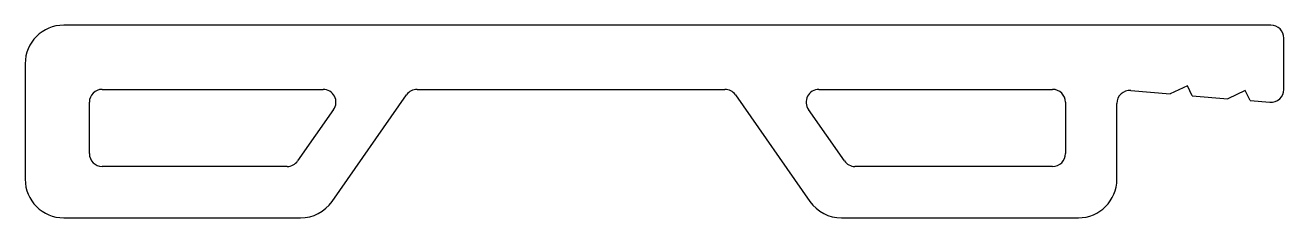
# Model space of a CAD drawing. Extents: x 3389.4 to 3487.4, y 1486.2 to 1501.2.
import ezdxf

# ---------------------------------------------------------------- set-up
doc = ezdxf.new("R2010")
doc.units = 0
doc.layers.get('0').update_dxf_attribs({"linetype": 'CONTINUOUS'})

msp = doc.modelspace()

# ---------------------------------------------------------------- linework, layer by layer
for p, q in [((3486.389, 1501.21), (3392.389, 1501.21)), ((3487.389, 1496.207), (3487.389, 1500.21)), ((3389.389, 1498.21), (3389.389, 1489.21)), ((3479.889, 1496.499), (3478.532, 1495.86)), ((3480.258, 1495.716), (3479.889, 1496.499)), ((3395.389, 1496.21), (3412.587, 1496.21)), ((3413.284, 1487.489), (3419.092, 1495.783)), ((3419.911, 1496.21), (3443.866, 1496.21)), ((3444.685, 1495.783), (3450.493, 1487.489)), ((3451.191, 1496.21), (3469.389, 1496.21)), ((3475.472, 1496.116), (3478.532, 1495.86)), ((3480.258, 1495.716), (3483.032, 1495.484)), ((3484.389, 1496.123), (3483.032, 1495.484)), ((3484.758, 1495.34), (3484.389, 1496.123)), ((3394.389, 1491.21), (3394.389, 1495.21)), ((3413.406, 1494.636), (3410.605, 1490.636)), ((3453.172, 1490.636), (3450.371, 1494.636)), ((3470.389, 1495.21), (3470.389, 1491.21)), ((3474.389, 1489.21), (3474.389, 1495.12)), ((3484.758, 1495.34), (3486.305, 1495.21)), ((3409.786, 1490.21), (3395.389, 1490.21)), ((3469.389, 1490.21), (3453.991, 1490.21)), ((3392.389, 1486.21), (3410.827, 1486.21)), ((3452.95, 1486.21), (3471.389, 1486.21))]:
    msp.add_line(p, q)
for centre, radius, start, end in [((3392.389, 1498.21), 3, 90, 180), ((3486.389, 1500.21), 1, 0, 90), ((3395.389, 1495.21), 1, 90, 180), ((3412.587, 1495.21), 1, 325, 90), ((3419.911, 1495.21), 1, 90, 145), ((3443.866, 1495.21), 1, 35, 90), ((3451.191, 1495.21), 1, 90, 215), ((3469.389, 1495.21), 1, 0, 90), ((3475.389, 1495.12), 1, 85.22, 180), ((3486.389, 1496.207), 1, 265.22, 0), ((3395.389, 1491.21), 1, 180, 270), ((3409.786, 1491.21), 1, 270, 325), ((3453.991, 1491.21), 1, 215, 270), ((3469.389, 1491.21), 1, 270, 360), ((3392.389, 1489.21), 3, 180, 270), ((3471.389, 1489.21), 3, 270, 0), ((3410.827, 1489.21), 3, 270, 325), ((3452.95, 1489.21), 3, 215, 270)]:
    msp.add_arc(centre, radius, start, end)

doc.saveas('drawing.dxf')
